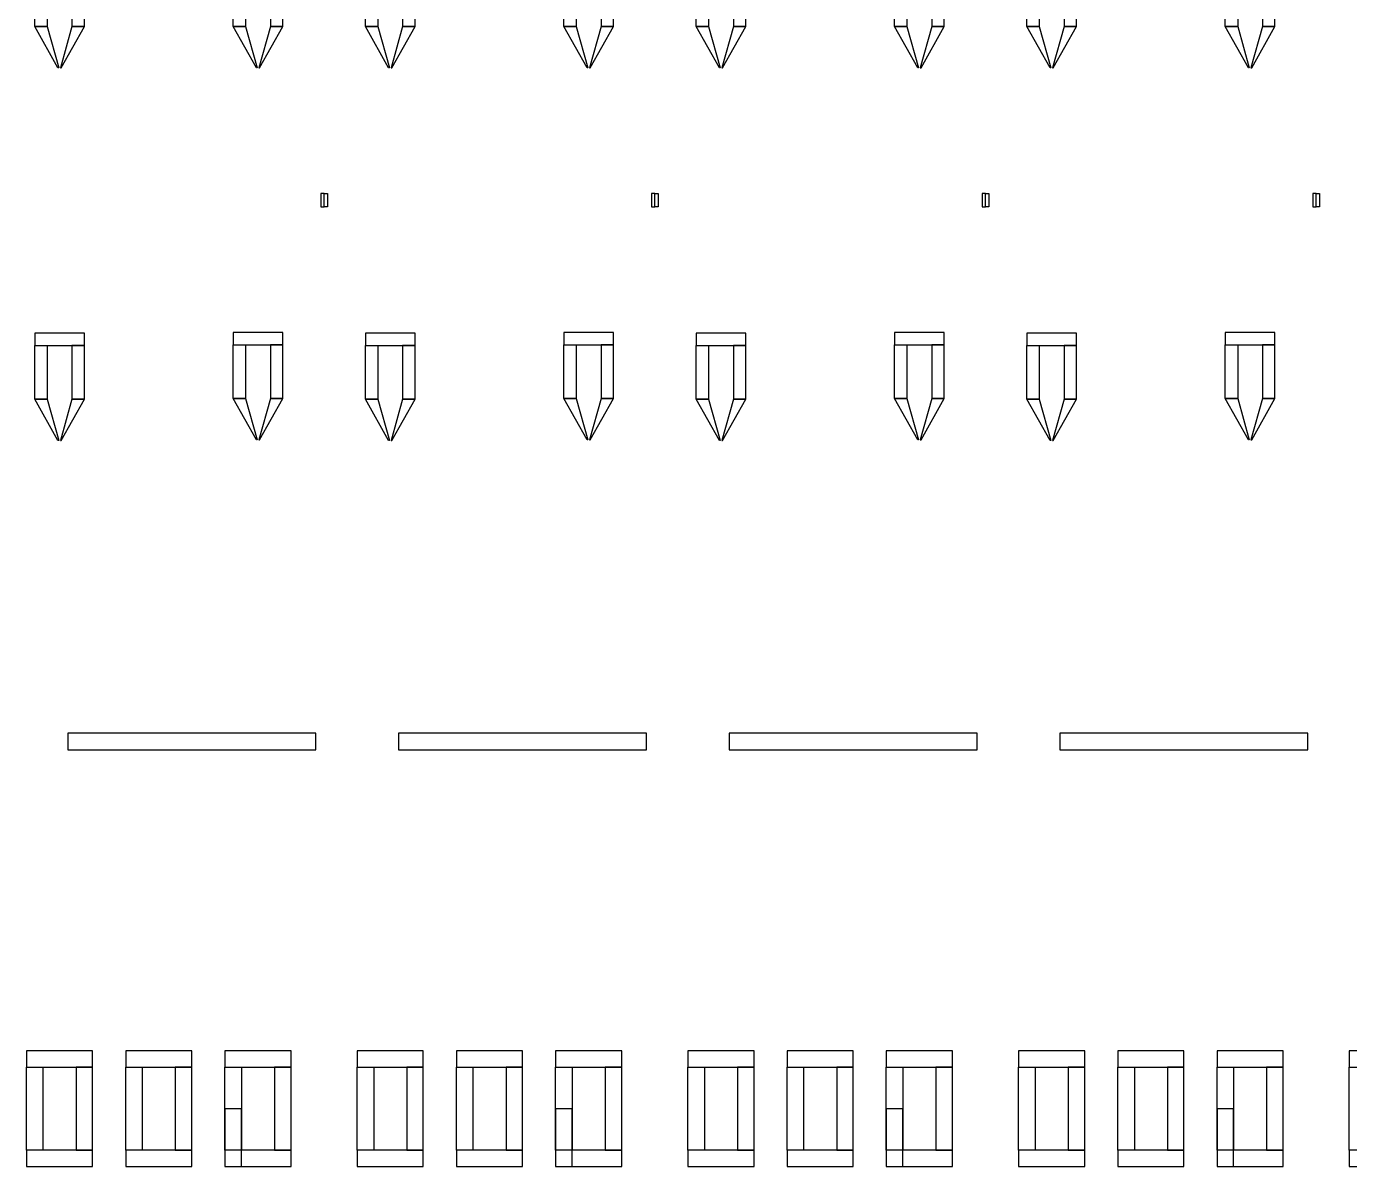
# Model space of a CAD drawing. Extents: x -19750 to 13102, y -13175 to 15275.
# Drawn here: x -11800 to -3799, y -5845 to 1050 of the extents above; entities that cross this region are included whole.
import ezdxf

# ---------------------------------------------------------------- set-up
doc = ezdxf.new("R2010")
doc.units = 0

# ---------------------------------------------------------------- blocks, each defined once
blk = doc.blocks.new('C1C')
for points in [[(3325, 14350), (3325, 14025), (3250, 14025), (3250, 14350), (3325, 14350)], [(3325, 14350), (3325, 14025), (3250, 14025), (3250, 14350), (3325, 14350)], [(3475, 14350), (3475, 14025), (3550, 14025), (3550, 14350), (3475, 14350)], [(3475, 14350), (3475, 14025), (3550, 14025), (3550, 14350), (3475, 14350)], [(3325, 14025), (3395, 13775), (3390.2, 13775), (3250, 14025), (3325, 14025)], [(3325, 14025), (3395, 13775), (3390.2, 13775), (3250, 14025), (3325, 14025)], [(3475, 14025), (3405, 13775), (3409.8, 13775), (3550, 14025), (3475, 14025)], [(3475, 14025), (3405, 13775), (3409.8, 13775), (3550, 14025), (3475, 14025)], [(3250, 12175), (3250, 12100), (3550, 12100), (3550, 12175), (3250, 12175)], [(3250, 12175), (3250, 12100), (3550, 12100), (3550, 12175), (3250, 12175)], [(3325, 12100), (3325, 11775), (3250, 11775), (3250, 12100), (3325, 12100)], [(3325, 12100), (3325, 11775), (3250, 11775), (3250, 12100), (3325, 12100)], [(3475, 12100), (3475, 11775), (3550, 11775), (3550, 12100), (3475, 12100)], [(3475, 12100), (3475, 11775), (3550, 11775), (3550, 12100), (3475, 12100)], [(3325, 11775), (3395, 11525), (3390.2, 11525), (3250, 11775), (3325, 11775)], [(3325, 11775), (3395, 11525), (3390.2, 11525), (3250, 11775), (3325, 11775)], [(3475, 11775), (3405, 11525), (3409.8, 11525), (3550, 11775), (3475, 11775)], [(3475, 11775), (3405, 11525), (3409.8, 11525), (3550, 11775), (3475, 11775)]]:
    blk.add_lwpolyline(points)
blk = doc.blocks.new('C1D')
for points in [[(3325, 14350), (3325, 14025), (3250, 14025), (3250, 14350), (3325, 14350)], [(3325, 14350), (3325, 14025), (3250, 14025), (3250, 14350), (3325, 14350)], [(3475, 14350), (3475, 14025), (3550, 14025), (3550, 14350), (3475, 14350)], [(3475, 14350), (3475, 14025), (3550, 14025), (3550, 14350), (3475, 14350)], [(3325, 14025), (3395, 13775), (3390.2, 13775), (3250, 14025), (3325, 14025)], [(3325, 14025), (3395, 13775), (3390.2, 13775), (3250, 14025), (3325, 14025)], [(3475, 14025), (3405, 13775), (3409.8, 13775), (3550, 14025), (3475, 14025)], [(3475, 14025), (3405, 13775), (3409.8, 13775), (3550, 14025), (3475, 14025)], [(1800, 12935), (1800, 13015), (1780, 13015), (1780, 12935), (1800, 12935)], [(3250, 12175), (3250, 12100), (3550, 12100), (3550, 12175), (3250, 12175)], [(3250, 12175), (3250, 12100), (3550, 12100), (3550, 12175), (3250, 12175)], [(3325, 12100), (3325, 11775), (3250, 11775), (3250, 12100), (3325, 12100)], [(3325, 12100), (3325, 11775), (3250, 11775), (3250, 12100), (3325, 12100)], [(3475, 12100), (3475, 11775), (3550, 11775), (3550, 12100), (3475, 12100)], [(3475, 12100), (3475, 11775), (3550, 11775), (3550, 12100), (3475, 12100)], [(3325, 11775), (3395, 11525), (3390.2, 11525), (3250, 11775), (3325, 11775)], [(3325, 11775), (3395, 11525), (3390.2, 11525), (3250, 11775), (3325, 11775)], [(3475, 11775), (3405, 11525), (3409.8, 11525), (3550, 11775), (3475, 11775)], [(3475, 11775), (3405, 11525), (3409.8, 11525), (3550, 11775), (3475, 11775)], [(250, 9750), (250, 9650), (1750, 9650), (1750, 9750), (250, 9750)], [(0, 7830), (0, 7730), (400, 7730), (400, 7830), (0, 7830)], [(600, 7830), (600, 7730), (1000, 7730), (1000, 7830), (600, 7830)], [(1200, 7830), (1200, 7730), (1600, 7730), (1600, 7830), (1200, 7830)], [(100, 7730), (100, 7230), (0, 7230), (0, 7730), (100, 7730)], [(300, 7730), (300, 7230), (400, 7230), (400, 7730), (300, 7730)], [(700, 7730), (700, 7230), (600, 7230), (600, 7730), (700, 7730)], [(900, 7730), (900, 7230), (1000, 7230), (1000, 7730), (900, 7730)], [(1300, 7730), (1300, 7230), (1200, 7230), (1200, 7730), (1300, 7730)], [(1500, 7730), (1500, 7230), (1600, 7230), (1600, 7730), (1500, 7730)], [(1200, 7480), (1200, 7130), (1300, 7130), (1300, 7480), (1200, 7480)], [(0, 7230), (0, 7130), (400, 7130), (400, 7230), (0, 7230)], [(600, 7230), (600, 7130), (1000, 7130), (1000, 7230), (600, 7230)], [(1200, 7230), (1200, 7130), (1600, 7130), (1600, 7230), (1200, 7230)]]:
    blk.add_lwpolyline(points)
blk = doc.blocks.new('C1E')
for points in [[(-1875, 14350), (-1875, 14025), (-1950, 14025), (-1950, 14350), (-1875, 14350)], [(-1875, 14350), (-1875, 14025), (-1950, 14025), (-1950, 14350), (-1875, 14350)], [(-1725, 14350), (-1725, 14025), (-1650, 14025), (-1650, 14350), (-1725, 14350)], [(-1725, 14350), (-1725, 14025), (-1650, 14025), (-1650, 14350), (-1725, 14350)], [(3325, 14350), (3325, 14025), (3250, 14025), (3250, 14350), (3325, 14350)], [(3325, 14350), (3325, 14025), (3250, 14025), (3250, 14350), (3325, 14350)], [(3475, 14350), (3475, 14025), (3550, 14025), (3550, 14350), (3475, 14350)], [(3475, 14350), (3475, 14025), (3550, 14025), (3550, 14350), (3475, 14350)], [(-1875, 14025), (-1805, 13775), (-1809.8, 13775), (-1950, 14025), (-1875, 14025)], [(-1875, 14025), (-1805, 13775), (-1809.8, 13775), (-1950, 14025), (-1875, 14025)], [(-1725, 14025), (-1795, 13775), (-1790.2, 13775), (-1650, 14025), (-1725, 14025)], [(-1725, 14025), (-1795, 13775), (-1790.2, 13775), (-1650, 14025), (-1725, 14025)], [(3325, 14025), (3395, 13775), (3390.2, 13775), (3250, 14025), (3325, 14025)], [(3325, 14025), (3395, 13775), (3390.2, 13775), (3250, 14025), (3325, 14025)], [(3475, 14025), (3405, 13775), (3409.8, 13775), (3550, 14025), (3475, 14025)], [(3475, 14025), (3405, 13775), (3409.8, 13775), (3550, 14025), (3475, 14025)], [(-200, 12935), (-200, 13015), (-180, 13015), (-180, 12935), (-200, 12935)], [(1800, 12935), (1800, 13015), (1780, 13015), (1780, 12935), (1800, 12935)], [(-1950, 12170), (-1950, 12095), (-1650, 12095), (-1650, 12170), (-1950, 12170)], [(-1950, 12170), (-1950, 12095), (-1650, 12095), (-1650, 12170), (-1950, 12170)], [(3250, 12175), (3250, 12100), (3550, 12100), (3550, 12175), (3250, 12175)], [(3250, 12175), (3250, 12100), (3550, 12100), (3550, 12175), (3250, 12175)], [(-1875, 12095), (-1875, 11770), (-1950, 11770), (-1950, 12095), (-1875, 12095)], [(-1875, 12095), (-1875, 11770), (-1950, 11770), (-1950, 12095), (-1875, 12095)], [(-1725, 12095), (-1725, 11770), (-1650, 11770), (-1650, 12095), (-1725, 12095)], [(-1725, 12095), (-1725, 11770), (-1650, 11770), (-1650, 12095), (-1725, 12095)], [(3325, 12100), (3325, 11775), (3250, 11775), (3250, 12100), (3325, 12100)], [(3325, 12100), (3325, 11775), (3250, 11775), (3250, 12100), (3325, 12100)], [(3475, 12100), (3475, 11775), (3550, 11775), (3550, 12100), (3475, 12100)], [(3475, 12100), (3475, 11775), (3550, 11775), (3550, 12100), (3475, 12100)], [(-1875, 11770), (-1805, 11520), (-1809.8, 11520), (-1950, 11770), (-1875, 11770)], [(-1875, 11770), (-1805, 11520), (-1809.8, 11520), (-1950, 11770), (-1875, 11770)], [(-1725, 11770), (-1795, 11520), (-1790.2, 11520), (-1650, 11770), (-1725, 11770)], [(-1725, 11770), (-1795, 11520), (-1790.2, 11520), (-1650, 11770), (-1725, 11770)], [(3325, 11775), (3395, 11525), (3390.2, 11525), (3250, 11775), (3325, 11775)], [(3325, 11775), (3395, 11525), (3390.2, 11525), (3250, 11775), (3325, 11775)], [(3475, 11775), (3405, 11525), (3409.8, 11525), (3550, 11775), (3475, 11775)], [(3475, 11775), (3405, 11525), (3409.8, 11525), (3550, 11775), (3475, 11775)], [(250, 9750), (250, 9650), (1750, 9650), (1750, 9750), (250, 9750)], [(0, 7830), (0, 7730), (400, 7730), (400, 7830), (0, 7830)], [(600, 7830), (600, 7730), (1000, 7730), (1000, 7830), (600, 7830)], [(1200, 7830), (1200, 7730), (1600, 7730), (1600, 7830), (1200, 7830)], [(100, 7730), (100, 7230), (0, 7230), (0, 7730), (100, 7730)], [(300, 7730), (300, 7230), (400, 7230), (400, 7730), (300, 7730)], [(700, 7730), (700, 7230), (600, 7230), (600, 7730), (700, 7730)], [(900, 7730), (900, 7230), (1000, 7230), (1000, 7730), (900, 7730)], [(1300, 7730), (1300, 7230), (1200, 7230), (1200, 7730), (1300, 7730)], [(1500, 7730), (1500, 7230), (1600, 7230), (1600, 7730), (1500, 7730)], [(1200, 7480), (1200, 7130), (1300, 7130), (1300, 7480), (1200, 7480)], [(0, 7230), (0, 7130), (400, 7130), (400, 7230), (0, 7230)], [(600, 7230), (600, 7130), (1000, 7130), (1000, 7230), (600, 7230)], [(1200, 7230), (1200, 7130), (1600, 7130), (1600, 7230), (1200, 7230)]]:
    blk.add_lwpolyline(points)
blk = doc.blocks.new('C1F')
for points in [[(-1875, 14350), (-1875, 14025), (-1950, 14025), (-1950, 14350), (-1875, 14350)], [(-1875, 14350), (-1875, 14025), (-1950, 14025), (-1950, 14350), (-1875, 14350)], [(-1725, 14350), (-1725, 14025), (-1650, 14025), (-1650, 14350), (-1725, 14350)], [(-1725, 14350), (-1725, 14025), (-1650, 14025), (-1650, 14350), (-1725, 14350)], [(3325, 14350), (3325, 14025), (3250, 14025), (3250, 14350), (3325, 14350)], [(3325, 14350), (3325, 14025), (3250, 14025), (3250, 14350), (3325, 14350)], [(3475, 14350), (3475, 14025), (3550, 14025), (3550, 14350), (3475, 14350)], [(3475, 14350), (3475, 14025), (3550, 14025), (3550, 14350), (3475, 14350)], [(-1875, 14025), (-1805, 13775), (-1809.8, 13775), (-1950, 14025), (-1875, 14025)], [(-1875, 14025), (-1805, 13775), (-1809.8, 13775), (-1950, 14025), (-1875, 14025)], [(-1725, 14025), (-1795, 13775), (-1790.2, 13775), (-1650, 14025), (-1725, 14025)], [(-1725, 14025), (-1795, 13775), (-1790.2, 13775), (-1650, 14025), (-1725, 14025)], [(3325, 14025), (3395, 13775), (3390.2, 13775), (3250, 14025), (3325, 14025)], [(3325, 14025), (3395, 13775), (3390.2, 13775), (3250, 14025), (3325, 14025)], [(3475, 14025), (3405, 13775), (3409.8, 13775), (3550, 14025), (3475, 14025)], [(3475, 14025), (3405, 13775), (3409.8, 13775), (3550, 14025), (3475, 14025)], [(-200, 12935), (-200, 13015), (-180, 13015), (-180, 12935), (-200, 12935)], [(1800, 12935), (1800, 13015), (1780, 13015), (1780, 12935), (1800, 12935)], [(-1950, 12170), (-1950, 12095), (-1650, 12095), (-1650, 12170), (-1950, 12170)], [(-1950, 12170), (-1950, 12095), (-1650, 12095), (-1650, 12170), (-1950, 12170)], [(3250, 12175), (3250, 12100), (3550, 12100), (3550, 12175), (3250, 12175)], [(3250, 12175), (3250, 12100), (3550, 12100), (3550, 12175), (3250, 12175)], [(-1875, 12095), (-1875, 11770), (-1950, 11770), (-1950, 12095), (-1875, 12095)], [(-1875, 12095), (-1875, 11770), (-1950, 11770), (-1950, 12095), (-1875, 12095)], [(-1725, 12095), (-1725, 11770), (-1650, 11770), (-1650, 12095), (-1725, 12095)], [(-1725, 12095), (-1725, 11770), (-1650, 11770), (-1650, 12095), (-1725, 12095)], [(3325, 12100), (3325, 11775), (3250, 11775), (3250, 12100), (3325, 12100)], [(3325, 12100), (3325, 11775), (3250, 11775), (3250, 12100), (3325, 12100)], [(3475, 12100), (3475, 11775), (3550, 11775), (3550, 12100), (3475, 12100)], [(3475, 12100), (3475, 11775), (3550, 11775), (3550, 12100), (3475, 12100)], [(-1875, 11770), (-1805, 11520), (-1809.8, 11520), (-1950, 11770), (-1875, 11770)], [(-1875, 11770), (-1805, 11520), (-1809.8, 11520), (-1950, 11770), (-1875, 11770)], [(-1725, 11770), (-1795, 11520), (-1790.2, 11520), (-1650, 11770), (-1725, 11770)], [(-1725, 11770), (-1795, 11520), (-1790.2, 11520), (-1650, 11770), (-1725, 11770)], [(3325, 11775), (3395, 11525), (3390.2, 11525), (3250, 11775), (3325, 11775)], [(3325, 11775), (3395, 11525), (3390.2, 11525), (3250, 11775), (3325, 11775)], [(3475, 11775), (3405, 11525), (3409.8, 11525), (3550, 11775), (3475, 11775)], [(3475, 11775), (3405, 11525), (3409.8, 11525), (3550, 11775), (3475, 11775)], [(250, 9750), (250, 9650), (1750, 9650), (1750, 9750), (250, 9750)], [(0, 7830), (0, 7730), (400, 7730), (400, 7830), (0, 7830)], [(600, 7830), (600, 7730), (1000, 7730), (1000, 7830), (600, 7830)], [(1200, 7830), (1200, 7730), (1600, 7730), (1600, 7830), (1200, 7830)], [(100, 7730), (100, 7230), (0, 7230), (0, 7730), (100, 7730)], [(300, 7730), (300, 7230), (400, 7230), (400, 7730), (300, 7730)], [(700, 7730), (700, 7230), (600, 7230), (600, 7730), (700, 7730)], [(900, 7730), (900, 7230), (1000, 7230), (1000, 7730), (900, 7730)], [(1300, 7730), (1300, 7230), (1200, 7230), (1200, 7730), (1300, 7730)], [(1500, 7730), (1500, 7230), (1600, 7230), (1600, 7730), (1500, 7730)], [(1200, 7480), (1200, 7130), (1300, 7130), (1300, 7480), (1200, 7480)], [(0, 7230), (0, 7130), (400, 7130), (400, 7230), (0, 7230)], [(600, 7230), (600, 7130), (1000, 7130), (1000, 7230), (600, 7230)], [(1200, 7230), (1200, 7130), (1600, 7130), (1600, 7230), (1200, 7230)]]:
    blk.add_lwpolyline(points)
blk = doc.blocks.new('C1G')
for points in [[(-1875, 14350), (-1875, 14025), (-1950, 14025), (-1950, 14350), (-1875, 14350)], [(-1875, 14350), (-1875, 14025), (-1950, 14025), (-1950, 14350), (-1875, 14350)], [(-1725, 14350), (-1725, 14025), (-1650, 14025), (-1650, 14350), (-1725, 14350)], [(-1725, 14350), (-1725, 14025), (-1650, 14025), (-1650, 14350), (-1725, 14350)], [(-1875, 14025), (-1805, 13775), (-1809.8, 13775), (-1950, 14025), (-1875, 14025)], [(-1875, 14025), (-1805, 13775), (-1809.8, 13775), (-1950, 14025), (-1875, 14025)], [(-1725, 14025), (-1795, 13775), (-1790.2, 13775), (-1650, 14025), (-1725, 14025)], [(-1725, 14025), (-1795, 13775), (-1790.2, 13775), (-1650, 14025), (-1725, 14025)], [(-200, 12935), (-200, 13015), (-180, 13015), (-180, 12935), (-200, 12935)], [(1800, 12935), (1800, 13015), (1780, 13015), (1780, 12935), (1800, 12935)], [(-1950, 12170), (-1950, 12095), (-1650, 12095), (-1650, 12170), (-1950, 12170)], [(-1950, 12170), (-1950, 12095), (-1650, 12095), (-1650, 12170), (-1950, 12170)], [(-1875, 12095), (-1875, 11770), (-1950, 11770), (-1950, 12095), (-1875, 12095)], [(-1875, 12095), (-1875, 11770), (-1950, 11770), (-1950, 12095), (-1875, 12095)], [(-1725, 12095), (-1725, 11770), (-1650, 11770), (-1650, 12095), (-1725, 12095)], [(-1725, 12095), (-1725, 11770), (-1650, 11770), (-1650, 12095), (-1725, 12095)], [(-1875, 11770), (-1805, 11520), (-1809.8, 11520), (-1950, 11770), (-1875, 11770)], [(-1875, 11770), (-1805, 11520), (-1809.8, 11520), (-1950, 11770), (-1875, 11770)], [(-1725, 11770), (-1795, 11520), (-1790.2, 11520), (-1650, 11770), (-1725, 11770)], [(-1725, 11770), (-1795, 11520), (-1790.2, 11520), (-1650, 11770), (-1725, 11770)], [(250, 9750), (250, 9650), (1750, 9650), (1750, 9750), (250, 9750)], [(0, 7830), (0, 7730), (400, 7730), (400, 7830), (0, 7830)], [(600, 7830), (600, 7730), (1000, 7730), (1000, 7830), (600, 7830)], [(1200, 7830), (1200, 7730), (1600, 7730), (1600, 7830), (1200, 7830)], [(100, 7730), (100, 7230), (0, 7230), (0, 7730), (100, 7730)], [(300, 7730), (300, 7230), (400, 7230), (400, 7730), (300, 7730)], [(700, 7730), (700, 7230), (600, 7230), (600, 7730), (700, 7730)], [(900, 7730), (900, 7230), (1000, 7230), (1000, 7730), (900, 7730)], [(1300, 7730), (1300, 7230), (1200, 7230), (1200, 7730), (1300, 7730)], [(1500, 7730), (1500, 7230), (1600, 7230), (1600, 7730), (1500, 7730)], [(1200, 7480), (1200, 7130), (1300, 7130), (1300, 7480), (1200, 7480)], [(0, 7230), (0, 7130), (400, 7130), (400, 7230), (0, 7230)], [(600, 7230), (600, 7130), (1000, 7130), (1000, 7230), (600, 7230)], [(1200, 7230), (1200, 7130), (1600, 7130), (1600, 7230), (1200, 7230)]]:
    blk.add_lwpolyline(points)
blk = doc.blocks.new('C1H')
for points in [[(-1875, 14350), (-1875, 14025), (-1950, 14025), (-1950, 14350), (-1875, 14350)], [(-1875, 14350), (-1875, 14025), (-1950, 14025), (-1950, 14350), (-1875, 14350)], [(-1725, 14350), (-1725, 14025), (-1650, 14025), (-1650, 14350), (-1725, 14350)], [(-1725, 14350), (-1725, 14025), (-1650, 14025), (-1650, 14350), (-1725, 14350)], [(-1875, 14025), (-1805, 13775), (-1809.8, 13775), (-1950, 14025), (-1875, 14025)], [(-1875, 14025), (-1805, 13775), (-1809.8, 13775), (-1950, 14025), (-1875, 14025)], [(-1725, 14025), (-1795, 13775), (-1790.2, 13775), (-1650, 14025), (-1725, 14025)], [(-1725, 14025), (-1795, 13775), (-1790.2, 13775), (-1650, 14025), (-1725, 14025)], [(-200, 12935), (-200, 13015), (-180, 13015), (-180, 12935), (-200, 12935)], [(-1950, 12170), (-1950, 12095), (-1650, 12095), (-1650, 12170), (-1950, 12170)], [(-1950, 12170), (-1950, 12095), (-1650, 12095), (-1650, 12170), (-1950, 12170)], [(-1875, 12095), (-1875, 11770), (-1950, 11770), (-1950, 12095), (-1875, 12095)], [(-1875, 12095), (-1875, 11770), (-1950, 11770), (-1950, 12095), (-1875, 12095)], [(-1725, 12095), (-1725, 11770), (-1650, 11770), (-1650, 12095), (-1725, 12095)], [(-1725, 12095), (-1725, 11770), (-1650, 11770), (-1650, 12095), (-1725, 12095)], [(-1875, 11770), (-1805, 11520), (-1809.8, 11520), (-1950, 11770), (-1875, 11770)], [(-1875, 11770), (-1805, 11520), (-1809.8, 11520), (-1950, 11770), (-1875, 11770)], [(-1725, 11770), (-1795, 11520), (-1790.2, 11520), (-1650, 11770), (-1725, 11770)], [(-1725, 11770), (-1795, 11520), (-1790.2, 11520), (-1650, 11770), (-1725, 11770)], [(0, 7830), (0, 7730), (400, 7730), (400, 7830), (0, 7830)], [(100, 7730), (100, 7230), (0, 7230), (0, 7730), (100, 7730)], [(0, 7230), (0, 7130), (400, 7130), (400, 7230), (0, 7230)]]:
    blk.add_lwpolyline(points)

msp = doc.modelspace()

# ---------------------------------------------------------------- block references
for name, p in [('C1C', (-13800, -12975)), ('C1D', (-11800, -12975)), ('C1E', (-9800, -12975)), ('C1F', (-7800, -12975)), ('C1G', (-5800, -12975)), ('C1H', (-3800, -12975))]:
    msp.add_blockref(name, p)

doc.saveas('drawing.dxf')
